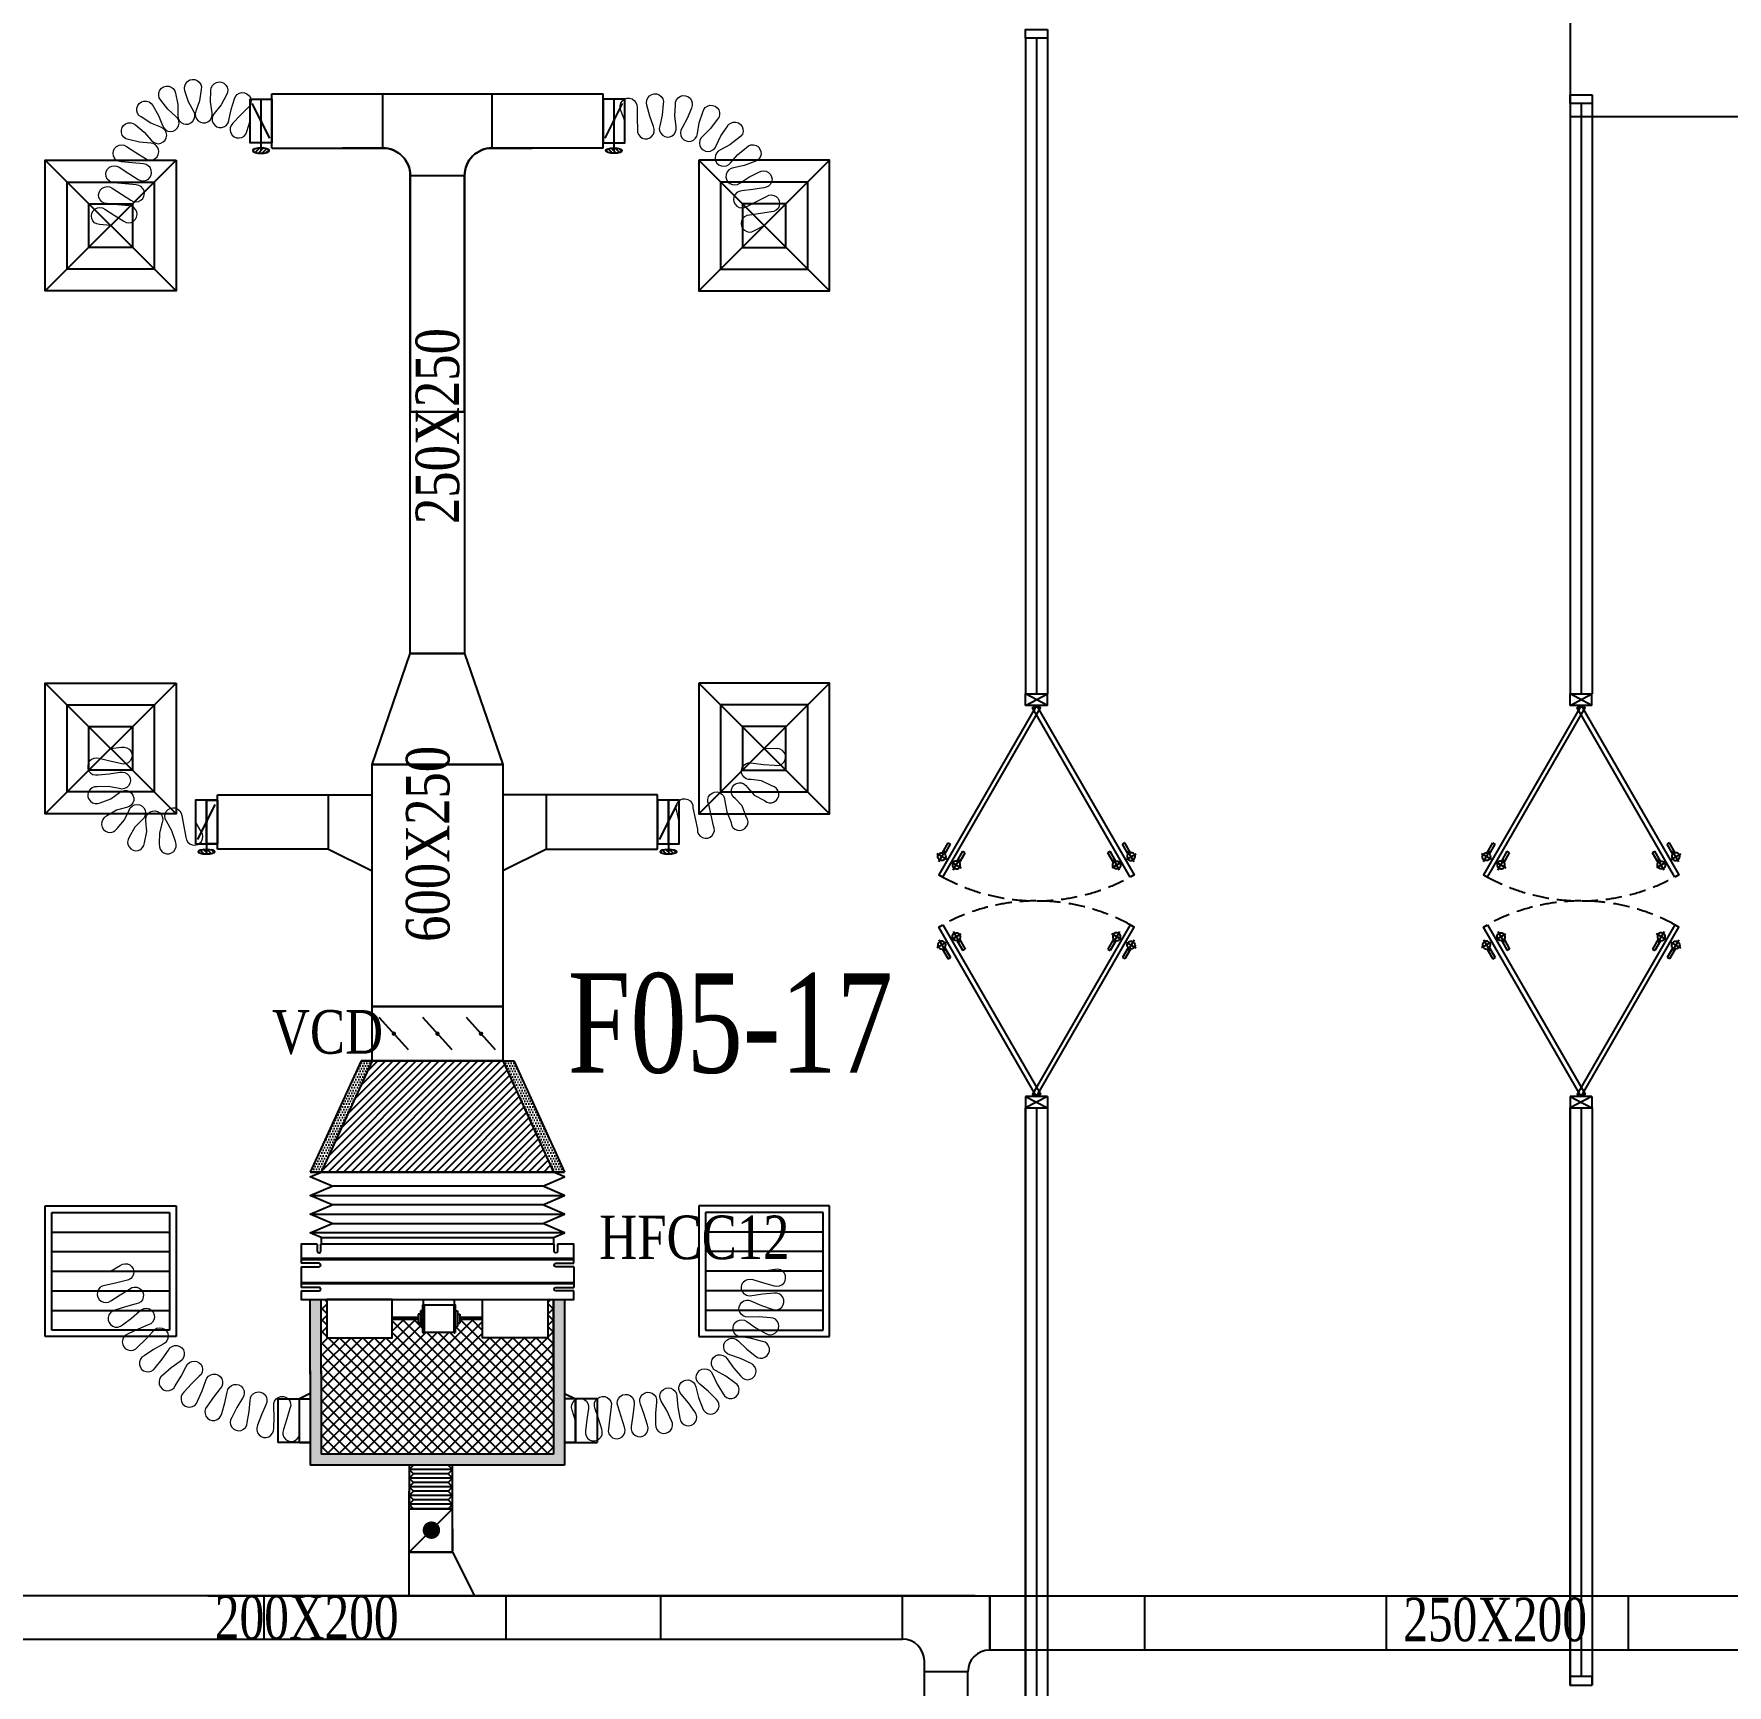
# Model space of a CAD drawing. Header units: metres. Extents: x 352651 to 1421851, y -87441 to -24441.
# Drawn here: x 731330 to 739102, y -48460 to -40880 of the extents above; entities that cross this region are included whole.
import ezdxf
from ezdxf.enums import TextEntityAlignment as Align

# ---------------------------------------------------------------- set-up
doc = ezdxf.new("R2010")
doc.units = ezdxf.units.M
doc.header["$LTSCALE"] = 300
doc.header["$MEASUREMENT"] = 0
doc.linetypes.add('DASHED2', pattern=[0.375, 0.25, -0.125])
for name, color, linetype in [('bat noi mem', 4, 'CONTINUOUS'), ('CUA', 8, 'CONTINUOUS'), ('CUAGIO', 2, 'CONTINUOUS'), ('KHUAT', 8, 'DASHED2'), ('KT', 1, 'CONTINUOUS'), ('thiet bi', 11, 'CONTINUOUS'), ('vach', 6, 'CONTINUOUS')]:
    doc.layers.add(name, color=color, linetype=linetype)
doc.layers.add('noi mem', color=5, linetype='BATTING', lineweight=0)
doc.styles.add('PHU', font='vntimeh.shx', dxfattribs={"width": 0.8})
doc.styles.add('ROMANS', font='romans.shx', dxfattribs={"width": 0.75, "bigfont": 'romancvn.shx'})
doc.linetypes.add('BATTING', pattern='A,0.0001,-0.1,[134,ltypeshp.shx,S=0.1,R=0,X=-0.1,Y=0],-0.2,[134,ltypeshp.shx,S=0.1,R=180,X=0.1,Y=0],-0.1', length=0.4001)
pattern_1 = [(0, (271995.673, -331379.217), (6.25, 12.5), [0, -12.5])]

# ---------------------------------------------------------------- blocks, each defined once
blk = doc.blocks.new('cot1')
at = {"layer": 'vach'}
blk.add_lwpolyline([(-400, -400), (400, -400), (400, 400), (-400, 400)], close=True, dxfattribs=at)
blk = doc.blocks.new('SAD')
at = {"layer": 'CUAGIO', "color": 8}
for p, q in [((-300, -300), (300, 300)), ((300, -300), (-300, 300))]:
    blk.add_line(p, q, dxfattribs=at)
at = {"layer": 'CUAGIO'}
blk.add_lwpolyline([(300, -300), (300, 300), (-300, 300), (-300, -300)], close=True, dxfattribs=at)
at = {"layer": 'CUAGIO', "color": 8}
for points in [[(200, -200), (200, 200), (-200, 200), (-200, -200)], [(100, -100), (100, 100), (-100, 100), (-100, -100)]]:
    blk.add_lwpolyline(points, close=True, dxfattribs=at)
blk = doc.blocks.new('SAG')
at = {"layer": 'CUAGIO'}
for p, q in [((-300, 300), (-300, -300)), ((300, 300), (-300, 300)), ((300, -300), (300, 300)), ((-300, -300), (300, -300))]:
    blk.add_line(p, q, dxfattribs=at)
at = {"layer": 'CUAGIO', "color": 8}
for p, q in [((-270, 270), (-270, -270)), ((270, 270), (-270, 270)), ((-180, -270), (-180, 270)), ((-90, -270), (-90, 270)), ((0, -270), (0, 270)), ((90, -270), (90, 270)), ((180, -270), (180, 270)), ((270, -270), (270, 270)), ((-270, -270), (270, -270))]:
    blk.add_line(p, q, dxfattribs=at)
blk = doc.blocks.new('1-van gio D200')
at = {"layer": 'CUAGIO'}
h = blk.add_hatch(dxfattribs=at)
h.set_pattern_fill('ANSI31', color=256, scale=100, style=0)
edge = h.paths.add_edge_path()
edge.add_ellipse((486127, -58494), major_axis=(-38.1, 0), ratio=0.310482, start_angle=0, end_angle=360, ccw=False)
for p, q in [((486167, -58437.3), (486087.1, -58277.5)), ((486127, -58257.4), (486127, -58494))]:
    blk.add_line(p, q, dxfattribs=at)
at = {"layer": 'CUAGIO', "const_width": 3}
for points in [[(486127, -58457.4), (486177, -58457.4), (486177, -58257.4), (486077, -58257.4), (486077, -58457.4), (486127, -58457.4)], [(486167, -58437.3), (486087.1, -58277.5)], [(486127, -58257.4), (486127, -58494)]]:
    blk.add_lwpolyline(points, dxfattribs=at)
at = {"layer": 'CUAGIO'}
blk.add_lwpolyline([(486177, -58457.4), (486077, -58457.4), (486077, -58257.4), (486177, -58257.4)], close=True, dxfattribs=at)
at = {"layer": 'CUAGIO', "const_width": 5.35}
blk.add_lwpolyline([(486130.7, -58357.4, -1), (486123.3, -58357.4, -1)], format="xyb", close=True, dxfattribs=at)
at = {"layer": 'CUAGIO', "extrusion": (0, 0, -1)}
blk.add_ellipse((486127, -58494), major_axis=(-38.1, 0), ratio=0.310482, start_param=-1.570796, end_param=4.712389, dxfattribs=at)
blk = doc.blocks.new('bac noi mem')
at = {"layer": 'bat noi mem'}
for p, q in [((493886.7, -64673), (493866.7, -64693)), ((494066.7, -64693), (493866.7, -64693)), ((493866.7, -64693), (493886.7, -64713)), ((493886.7, -64713), (493866.7, -64733)), ((494066.7, -64733), (493866.7, -64733)), ((493866.7, -64733), (493886.7, -64753)), ((494046.7, -64673), (493886.7, -64673)), ((494046.7, -64713), (493886.7, -64713)), ((494046.7, -64673), (494066.7, -64693)), ((494066.7, -64693), (494046.7, -64713)), ((494046.7, -64713), (494066.7, -64733)), ((494066.7, -64733), (494046.7, -64753)), ((493886.7, -64753), (493866.7, -64773)), ((494066.7, -64773), (493866.7, -64773)), ((493866.7, -64773), (493886.7, -64793)), ((493886.7, -64793), (493866.7, -64813)), ((494066.7, -64813), (493866.7, -64813)), ((493866.7, -64813), (493886.7, -64833)), ((494046.7, -64753), (493886.7, -64753)), ((494046.7, -64793), (493886.7, -64793)), ((494046.7, -64753), (494066.7, -64773)), ((494066.7, -64773), (494046.7, -64793)), ((494046.7, -64793), (494066.7, -64813)), ((494066.7, -64813), (494046.7, -64833)), ((493886.7, -64833), (493866.7, -64853)), ((494066.7, -64853), (493866.7, -64853)), ((493866.7, -64853), (493886.7, -64873)), ((494046.7, -64833), (493886.7, -64833)), ((494046.7, -64873), (493886.7, -64873)), ((494046.7, -64833), (494066.7, -64853)), ((494066.7, -64853), (494046.7, -64873))]:
    blk.add_line(p, q, dxfattribs=at)

msp = doc.modelspace()

# ---------------------------------------------------------------- hatches: boundary and pattern name
at = {"layer": 'CUAGIO'}
h = msp.add_hatch(dxfattribs=at)
h.set_pattern_fill('DOTS', color=256, scale=200, style=0)
h.set_pattern_definition(pattern_1)
h.paths.add_polyline_path([(732648.6, -46104.1), (732598.6, -46104.1), (732832.1, -45594.1), (732882.1, -45594.1)])
h = msp.add_hatch(dxfattribs=at)
h.set_pattern_fill('ANSI31', color=256, scale=200, style=0)
h.set_pattern_definition([(45, (-92358.12, -88941.384), (-17.6776695, 17.6776695), [])])
h.paths.add_polyline_path([(733482.1, -45594.1), (732882.1, -45594.1), (732648.6, -46104.1), (733715.6, -46104.1)])
h = msp.add_hatch(dxfattribs=at)
h.set_pattern_fill('DOTS', color=256, scale=200, style=0)
h.set_pattern_definition(pattern_1)
h.paths.add_polyline_path([(733482.1, -45594.1), (733532.1, -45594.1), (733765.6, -46104.1), (733715.6, -46104.1)])
h = msp.add_hatch(dxfattribs=at)
h.set_pattern_fill('DOTS', color=2, scale=200, style=0)
h.set_pattern_definition([(0, (182088.366, 10035.894), (6.25, 12.5), [0, -12.5])])
h.paths.add_polyline_path([(733765.6, -46689.6), (733715.6, -46689.6), (733715.6, -47399.6), (732648.6, -47399.6), (732648.6, -47016.9), (732648.6, -46689.6), (732598.6, -46689.6), (732598.6, -47031.9), (732598.6, -47449.6), (733765.6, -47449.6)])
at = {"layer": 'CUAGIO', "ltscale": 1.5}
h = msp.add_hatch(dxfattribs=at)
h.set_pattern_fill('ANSI37', color=9, scale=300, angle=360, style=0)
h.set_pattern_definition([(45, (265803.714, -539.95), (-26.5165043, 26.5165043), []), (135, (265803.714, -539.95), (-26.5165043, -26.5165043), [])])
h.paths.add_polyline_path([(733715.6, -47399.6), (733715.6, -46689.6), (733689.6, -46689.6), (733689.6, -46864.6), (733389.6, -46864.6), (733389.6, -46781.6), (733284.3, -46781.6), (733284.3, -46797.3), (733273.8, -46797.3), (733273.8, -46813.1), (733263.9, -46813.1), (733263.9, -46838, -1), (733257.4, -46840.1), (733121.2, -46840.1, -1), (733114.8, -46838), (733114.8, -46813.1), (733104.9, -46813.1), (733104.9, -46797.3), (733094.3, -46797.3), (733094.3, -46781.6), (732974.7, -46781.6), (732974.7, -46864.6), (732674.7, -46864.6), (732674.7, -46689.6), (732648.6, -46689.6), (732648.6, -47031.9), (732648.6, -47399.6)])

# ---------------------------------------------------------------- linework, layer by layer
at = {"layer": 'bat noi mem'}
for p, q in [((732648.6, -46104.1), (733715.6, -46104.1)), ((733715.6, -46104.1), (732648.6, -46104.1)), ((733665.6, -46168.4), (732698.6, -46168.4)), ((732598.6, -46211.2), (733765.6, -46211.2)), ((732598.6, -46296.9), (733765.6, -46296.9)), ((733665.6, -46254.1), (732698.6, -46254.1)), ((733765.6, -46382.7), (732598.6, -46382.7)), ((732698.6, -46339.8), (733665.6, -46339.8))]:
    msp.add_line(p, q, dxfattribs=at)
for points in [[(732648.6, -46404.1), (732598.6, -46382.7), (732698.6, -46339.8), (732598.6, -46296.9), (732698.6, -46254.1), (732598.6, -46211.2), (732698.6, -46168.4), (732598.6, -46125.5), (732648.6, -46104.1)], [(733715.6, -46404.1), (733765.6, -46382.7), (733665.6, -46339.8), (733765.6, -46296.9), (733665.6, -46254.1), (733765.6, -46211.2), (733665.6, -46168.4), (733765.6, -46125.5), (733715.6, -46104.1)]]:
    msp.add_lwpolyline(points, dxfattribs=at)
at = {"layer": 'CUA', "linetype": 'Continuous'}
for p, q in [((735882.1, -40899.6), (735882.1, -43909.6)), ((735932.1, -40899.6), (735932.1, -43909.6)), ((735982.1, -40899.6), (735982.1, -43909.6)), ((738382.1, -41199.6), (738382.1, -43909.6)), ((738432.1, -41199.6), (738432.1, -43909.6)), ((738482.1, -41199.6), (738482.1, -43909.6)), ((735882.1, -48859.6), (735882.1, -45809.6)), ((735882.1, -45809.6), (735882.1, -48859.6)), ((735932.1, -45809.6), (735932.1, -48819.6)), ((735982.1, -45809.6), (735982.1, -48859.6)), ((738382.1, -48459.6), (738382.1, -45809.6)), ((738382.1, -45809.6), (738382.1, -48459.6)), ((738432.1, -45809.6), (738432.1, -48419.6)), ((738482.1, -45809.6), (738482.1, -48459.6))]:
    msp.add_line(p, q, dxfattribs=at)
at = {"layer": 'CUA'}
for p, q in [((735882.1, -43909.6), (735981.7, -43909.6)), ((735981.7, -43962.3), (735882.1, -43909.6)), ((735882.1, -43962.3), (735981.7, -43909.6)), ((735882.1, -43962.3), (735882.1, -43909.6)), ((735981.7, -43962.3), (735981.7, -43909.6)), ((738382.1, -43909.6), (738481.7, -43909.6)), ((738481.7, -43962.3), (738382.1, -43909.6)), ((738382.1, -43962.3), (738481.7, -43909.6)), ((738382.1, -43962.3), (738382.1, -43909.6)), ((738481.7, -43962.3), (738481.7, -43909.6)), ((735981.7, -43962.3), (735882.1, -43962.3)), ((738481.7, -43962.3), (738382.1, -43962.3)), ((735500.5, -44638.5), (735526.5, -44593.5)), ((735511.3, -44644.7), (735537.3, -44599.7)), ((735526.5, -44593.5), (735537.3, -44599.7)), ((736337.3, -44593.5), (736326.5, -44599.7)), ((736352.5, -44644.7), (736326.5, -44599.7)), ((736363.3, -44638.5), (736337.3, -44593.5)), ((738000.5, -44638.5), (738026.5, -44593.5)), ((738011.3, -44644.7), (738037.3, -44599.7)), ((738026.5, -44593.5), (738037.3, -44599.7)), ((738837.3, -44593.5), (738826.5, -44599.7)), ((738852.5, -44644.7), (738826.5, -44599.7)), ((738863.3, -44638.5), (738837.3, -44593.5)), ((735519.9, -44669.5), (735474.9, -44643.5)), ((735483.6, -44680.4), (735512.5, -44630.2)), ((735541.5, -44681.9), (735586.4, -44707.9)), ((735550.2, -44718.8), (735579.1, -44668.7)), ((735567.2, -44677), (735593.1, -44631.9)), ((735578, -44683.2), (735603.9, -44638.2)), ((735603.9, -44638.2), (735593.1, -44631.9)), ((736259.9, -44638.2), (736270.7, -44631.9)), ((736285.9, -44683.2), (736259.9, -44638.2)), ((736296.7, -44677), (736270.7, -44631.9)), ((736322.4, -44681.9), (736277.4, -44707.9)), ((736313.7, -44718.8), (736284.7, -44668.7)), ((736344, -44669.5), (736388.9, -44643.5)), ((736380.3, -44680.4), (736351.3, -44630.2)), ((738019.9, -44669.5), (737974.9, -44643.5)), ((737983.6, -44680.4), (738012.5, -44630.2)), ((738041.5, -44681.9), (738086.4, -44707.9)), ((738050.2, -44718.8), (738079.1, -44668.7)), ((738067.2, -44677), (738093.1, -44631.9)), ((738078, -44683.2), (738103.9, -44638.2)), ((738103.9, -44638.2), (738093.1, -44631.9)), ((738759.9, -44638.2), (738770.7, -44631.9)), ((738785.9, -44683.2), (738759.9, -44638.2)), ((738796.7, -44677), (738770.7, -44631.9)), ((738822.4, -44681.9), (738777.4, -44707.9)), ((738813.7, -44718.8), (738784.7, -44668.7)), ((738844, -44669.5), (738888.9, -44643.5)), ((738880.3, -44680.4), (738851.3, -44630.2)), ((735550.2, -45000.3), (735579.1, -45050.5)), ((736313.7, -45000.3), (736284.7, -45050.5)), ((738050.2, -45000.3), (738079.1, -45050.5)), ((738813.7, -45000.3), (738784.7, -45050.5)), ((735519.9, -45049.7), (735474.9, -45075.6)), ((735483.6, -45038.8), (735512.5, -45088.9)), ((735511.3, -45074.4), (735537.3, -45119.4)), ((735541.5, -45037.2), (735586.4, -45011.3)), ((735567.2, -45042.2), (735593.1, -45087.2)), ((735578, -45035.9), (735603.9, -45081)), ((736285.9, -45035.9), (736259.9, -45081)), ((736296.7, -45042.2), (736270.7, -45087.2)), ((736322.4, -45037.2), (736277.4, -45011.3)), ((736352.5, -45074.4), (736326.5, -45119.4)), ((736344, -45049.7), (736388.9, -45075.6)), ((736380.3, -45038.8), (736351.3, -45088.9)), ((738019.9, -45049.7), (737974.9, -45075.6)), ((737983.6, -45038.8), (738012.5, -45088.9)), ((738011.3, -45074.4), (738037.3, -45119.4)), ((738041.5, -45037.2), (738086.4, -45011.3)), ((738067.2, -45042.2), (738093.1, -45087.2)), ((738078, -45035.9), (738103.9, -45081)), ((738785.9, -45035.9), (738759.9, -45081)), ((738796.7, -45042.2), (738770.7, -45087.2)), ((738822.4, -45037.2), (738777.4, -45011.3)), ((738852.5, -45074.4), (738826.5, -45119.4)), ((738844, -45049.7), (738888.9, -45075.6)), ((738880.3, -45038.8), (738851.3, -45088.9)), ((735500.5, -45080.6), (735526.5, -45125.7)), ((735526.5, -45125.7), (735537.3, -45119.4)), ((735603.9, -45081), (735593.1, -45087.2)), ((736259.9, -45081), (736270.7, -45087.2)), ((736337.3, -45125.7), (736326.5, -45119.4)), ((736363.3, -45080.6), (736337.3, -45125.7)), ((738000.5, -45080.6), (738026.5, -45125.7)), ((738026.5, -45125.7), (738037.3, -45119.4)), ((738103.9, -45081), (738093.1, -45087.2)), ((738759.9, -45081), (738770.7, -45087.2)), ((738837.3, -45125.7), (738826.5, -45119.4)), ((738863.3, -45080.6), (738837.3, -45125.7)), ((735981.7, -45756.8), (735882.1, -45756.8)), ((735981.7, -45756.8), (735882.1, -45809.6)), ((735882.1, -45756.8), (735981.7, -45809.6)), ((735882.1, -45756.8), (735882.1, -45809.6)), ((735981.7, -45756.8), (735981.7, -45809.6)), ((738481.7, -45756.8), (738382.1, -45756.8)), ((738481.7, -45756.8), (738382.1, -45809.6)), ((738382.1, -45756.8), (738481.7, -45809.6)), ((738382.1, -45756.8), (738382.1, -45809.6)), ((738481.7, -45756.8), (738481.7, -45809.6)), ((735882.1, -45809.6), (735981.7, -45809.6)), ((738382.1, -45809.6), (738481.7, -45809.6))]:
    msp.add_line(p, q, dxfattribs=at)
at = {"layer": 'CUA', "linetype": 'Continuous'}
for points in [[(735982.1, -40859.6), (735982.1, -40899.6), (735882.1, -40899.6), (735882.1, -40859.6)], [(738482.1, -41159.6), (738482.1, -41199.6), (738382.1, -41199.6), (738382.1, -41159.6)], [(738482.1, -48459.6), (738482.1, -48419.6), (738382.1, -48419.6), (738382.1, -48459.6)], [(738482.1, -48459.6), (738482.1, -48419.6), (738382.1, -48419.6), (738382.1, -48459.6)]]:
    msp.add_lwpolyline(points, close=True, dxfattribs=at)
at = {"layer": 'CUA'}
for points in [[(735501.6, -44749.9), (735950.2, -43972.9), (735931.9, -43962.3), (735483.3, -44739.4)], [(736362.2, -44749.9), (735913.6, -43972.9), (735931.9, -43962.3), (736380.5, -44739.4)], [(738001.6, -44749.9), (738450.2, -43972.9), (738431.9, -43962.3), (737983.3, -44739.4)], [(738862.2, -44749.9), (738413.6, -43972.9), (738431.9, -43962.3), (738880.5, -44739.4)], [(735501.6, -44969.2), (735950.2, -45746.2), (735931.9, -45756.8), (735483.3, -44979.8)], [(736362.2, -44969.2), (735913.6, -45746.2), (735931.9, -45756.8), (736380.5, -44979.8)], [(738001.6, -44969.2), (738450.2, -45746.2), (738431.9, -45756.8), (737983.3, -44979.8)], [(738862.2, -44969.2), (738413.6, -45746.2), (738431.9, -45756.8), (738880.5, -44979.8)]]:
    msp.add_lwpolyline(points, close=True, dxfattribs=at)
for centre, major_axis in [((735497.4, -44656.5), (4.7, -17.6)), ((736299.9, -44694.9), (17.6, -4.7)), ((737997.4, -44656.5), (4.7, -17.6)), ((738799.9, -44694.9), (17.6, -4.7)), ((735564, -45024.2), (-17.6, 4.7)), ((736366.5, -45062.7), (-4.7, 17.6)), ((738064, -45024.2), (-17.6, 4.7)), ((738866.5, -45062.7), (-4.7, 17.6))]:
    msp.add_ellipse(centre, major_axis=major_axis, ratio=1, dxfattribs=at)
at = {"layer": 'CUA', "extrusion": (0, 0, -1)}
for centre, major_axis in [((735564, -44694.9), (-17.6, -4.7)), ((736366.5, -44656.5), (-4.7, -17.6)), ((738064, -44694.9), (-17.6, -4.7)), ((738866.5, -44656.5), (-4.7, -17.6)), ((735497.4, -45062.7), (4.7, 17.6)), ((736299.9, -45024.2), (17.6, 4.7)), ((737997.4, -45062.7), (4.7, 17.6)), ((738799.9, -45024.2), (17.6, 4.7))]:
    msp.add_ellipse(centre, major_axis=major_axis, ratio=1, dxfattribs=at)
at = {"layer": 'CUAGIO'}
for p, q in [((732422.1, -41404.1), (732422.1, -41154.1)), ((732932.1, -41404.1), (732932.1, -41154.1)), ((733432.1, -41154.1), (733432.1, -41404.1)), ((733942.1, -41404.1), (733942.1, -41154.1)), ((733057.1, -41529.1), (733307.1, -41529.1)), ((732172.1, -44622.2), (732172.1, -44372.2)), ((732172.1, -44372.2), (732882.1, -44372.2)), ((732682.1, -44622.2), (732682.1, -44372.2)), ((734192.1, -44372.2), (733482.1, -44372.2)), ((733682.1, -44622.2), (733682.1, -44372.2)), ((734192.1, -44622.2), (734192.1, -44372.2)), ((732682.1, -44622.2), (732172.1, -44622.2)), ((732682.1, -44622.2), (732882.1, -44722.2)), ((733682.1, -44622.2), (733482.1, -44722.2)), ((733682.1, -44622.2), (734192.1, -44622.2)), ((733482.1, -45344.1), (732882.1, -45344.1)), ((733049.1, -45543.4), (732915.2, -45394.8)), ((733249.1, -45543.4), (733115.2, -45394.8)), ((733449.1, -45543.4), (733315.2, -45394.8)), ((732832.1, -45594.1), (732598.6, -46104.1)), ((732882.1, -45594.1), (732648.6, -46104.1)), ((732882.1, -45594.1), (732832.1, -45594.1)), ((732832.1, -45594.1), (733532.1, -45594.1)), ((732882.1, -45594.1), (732832.1, -45594.1)), ((733482.1, -45594.1), (733715.6, -46104.1)), ((733482.1, -45594.1), (733532.1, -45594.1)), ((733482.1, -45594.1), (733532.1, -45594.1)), ((733532.1, -45594.1), (733765.6, -46104.1)), ((733765.6, -46104.1), (732598.6, -46104.1)), ((732598.6, -46104.1), (733765.6, -46104.1)), ((732648.6, -46104.1), (733715.6, -46104.1)), ((733715.6, -46104.1), (732648.6, -46104.1)), ((732598.6, -47031.9), (732598.6, -46689.6)), ((732648.6, -47031.9), (732648.6, -46689.6)), ((733715.6, -47016.9), (733715.6, -46689.6)), ((732598.6, -47016.9), (732598.6, -47449.6)), ((732648.6, -47016.9), (732648.6, -47399.6)), ((733715.6, -47016.9), (733715.6, -47397.8)), ((732448.9, -47145.7), (732448.9, -47345.7)), ((732548.6, -47345.7), (732548.6, -47145.7)), ((732548.6, -47345.7), (732548.6, -47145.7)), ((733815.6, -47145.7), (733815.6, -47345.7)), ((733815.6, -47345.7), (733815.6, -47145.7)), ((733915.3, -47145.7), (733915.3, -47345.7)), ((732548.6, -47345.7), (732448.9, -47345.7)), ((733815.6, -47345.7), (733915.3, -47345.7)), ((733051.8, -47740.2), (733051.8, -47569.5)), ((733051.8, -47649.6), (733251.8, -47649.6)), ((733251.8, -47649.6), (733051.8, -47849.6)), ((733051.8, -47649.6), (733251.8, -47649.6)), ((733251.8, -47649.6), (733051.8, -47649.6)), ((733251.8, -47649.6), (733051.8, -47649.6)), ((733251.8, -47849.6), (733051.8, -47849.6)), ((733251.8, -47849.6), (733351.8, -48049.6)), ((735650.7, -48049.6), (727951.8, -48049.6)), ((735717.1, -48298.3), (735717.1, -48048.3)), ((735717.1, -48048.3), (735717.1, -48298.3)), ((736427.1, -48049.6), (736427.1, -48298.3)), ((737537.1, -48049.6), (737537.1, -48298.3)), ((738647.1, -48049.6), (738647.1, -48298.3)), ((727951.8, -48249.6), (735317.1, -48248.3)), ((739757.1, -48299.6), (735715.2, -48298.3)), ((735417.1, -52601.1), (735417.1, -48398.3)), ((735617.1, -52601.1), (735617.1, -48398.3))]:
    msp.add_line(p, q, dxfattribs=at)
at = {"layer": 'CUAGIO', "ltscale": 1.5}
msp.add_line((732422.1, -41154.1), (733942.1, -41154.1), dxfattribs=at)
at = {"layer": 'CUAGIO', "color": 2}
for p, q in [((733715.6, -46689.6), (733715.6, -47399.6)), ((733765.6, -46689.6), (733765.6, -47449.6)), ((733715.6, -47399.6), (732648.6, -47399.6)), ((733765.6, -47449.6), (732598.6, -47449.6)), ((733251.8, -47849.6), (733251.8, -47449.6)), ((733051.8, -47649.6), (733251.8, -47649.6)), ((733051.8, -48043.6), (733051.8, -47677.5)), ((733251.8, -47741.5), (733251.8, -47843.6)), ((733051.8, -47849.6), (733251.8, -47849.6)), ((732128.5, -48049.6), (739757.1, -48049.6)), ((732387.1, -48248.3), (732387.1, -48048.3)), ((733497.1, -48248.3), (733497.1, -48048.3)), ((734207.1, -48248.3), (734207.1, -48048.3)), ((735317.1, -48248.3), (735317.1, -48048.3)), ((735717.1, -48298.3), (735717.1, -48048.3)), ((735417.1, -48398.3), (735417.1, -48348.3)), ((735617.1, -48398.3), (735417.1, -48398.3))]:
    msp.add_line(p, q, dxfattribs=at)
at = {"layer": 'CUAGIO'}
for points in [[(732422.1, -41404.1), (732932.1, -41404.1, -0.414214), (733057.1, -41529.1), (733057.1, -42614.1), (733307.1, -42614.1), (733307.1, -41529.1, -0.414214), (733432.1, -41404.1), (733617.1, -41404.1)], [(733942.1, -41404.1), (733432.1, -41404.1, 0.414214), (733307.1, -41529.1), (733307.1, -42614.1), (733057.1, -42614.1), (733057.1, -41529.1, 0.414214), (732932.1, -41404.1), (732747.1, -41404.1)]]:
    msp.add_lwpolyline(points, format="xyb", dxfattribs=at)
for points in [[(733057.1, -43724.1), (733057.1, -42614.1), (733307.1, -42614.1), (733307.1, -43724.1)], [(733482.1, -44234.1), (732882.1, -44234.1), (733057.1, -43724.1), (733307.1, -43724.1)], [(732172.1, -44597.2), (732122.1, -44597.2), (732122.1, -44397.2), (732172.1, -44397.2)], [(734192.1, -44597.2), (734242.1, -44597.2), (734242.1, -44397.2), (734192.1, -44397.2)], [(732882.1, -45344.1), (733482.1, -45344.1), (733482.1, -45594.1), (732882.1, -45594.1)], [(733251.8, -47449.6), (733051.8, -47449.6), (733051.8, -47649.6), (733251.8, -47649.6)]]:
    msp.add_lwpolyline(points, close=True, dxfattribs=at)
at = {"layer": 'CUAGIO', "color": 2}
msp.add_lwpolyline([(732882.1, -44234.1), (733482.1, -44234.1), (733482.1, -45344.1), (732882.1, -45344.1)], close=True, dxfattribs=at)
at = {"layer": 'CUAGIO'}
for points, const_width in [([(732977.1, -45469.1, 1), (732987.1, -45469.1, 1)], 10), ([(733177.1, -45469.1, 1), (733187.1, -45469.1, 1)], 10), ([(733377.1, -45469.1, 1), (733387.1, -45469.1, 1)], 10), ([(733174.4, -47748.2, -1), (733134.4, -47748.2, -1)], 40)]:
    msp.add_lwpolyline(points, format="xyb", close=True, dxfattribs=dict(at, const_width=const_width))
for points in [[(732448.9, -47145.7), (732548.6, -47145.7)], [(732598.6, -47120.4), (732548.6, -47145.7)], [(732548.6, -47145.7), (732598.6, -47145.7)], [(733765.6, -47120.4), (733815.6, -47145.7)], [(733815.6, -47145.7), (733765.6, -47145.7)], [(733915.3, -47145.7), (733815.6, -47145.7)], [(732598.6, -47345.7), (732548.6, -47345.7)], [(732548.6, -47345.7), (732598.6, -47345.7)], [(733765.6, -47345.7), (733815.6, -47345.7)], [(733815.6, -47345.7), (733765.6, -47345.7)]]:
    msp.add_lwpolyline(points, dxfattribs=at)
at = {"layer": 'CUAGIO', "color": 2}
for centre, start, end in [((735317.1, -48348.3), 0, 90), ((735717.1, -48398.3), 90, 180)]:
    msp.add_arc(centre, 100, start, end, dxfattribs=at)
at = {"layer": 'KHUAT'}
for centre, start, end in [((735931.9, -43960.3), 241.40997, 298.59003), ((738431.9, -43960.3), 241.40997, 298.59003), ((735931.9, -45758.8), 61.40997, 118.59003), ((738431.9, -45758.8), 61.40997, 118.59003)]:
    msp.add_arc(centre, 899.3, start, end, dxfattribs=at)
at = {"layer": 'noi mem', "linetype": 'ByBlock', "ltscale": 1.5}
for points in [[(731682.1, -41759.6), (731630.9, -41754.7, -1.333333), (731655.4, -41683.8), (731698.7, -41711.6), (731742, -41739.4, 1.333333), (731766.5, -41668.5), (731715.3, -41663.7), (731664.1, -41658.8, -1.333333), (731688.6, -41587.9), (731731.9, -41615.7), (731775.2, -41643.5, 1.333333), (731799.7, -41572.6), (731748.4, -41567.8), (731697.2, -41562.9, -1.333333), (731721.7, -41492), (731765, -41519.8), (731808.3, -41547.6, 1.333333), (731832.8, -41476.7), (731781.6, -41471.9), (731730.4, -41467, -1.333333), (731754.9, -41396.1), (731798.2, -41423.9), (731841.4, -41451.8, 1.333333), (731866, -41381), (731814.9, -41376), (731763.5, -41364.9, -1.333333), (731795.9, -41297.3), (731836.7, -41330.3), (731869.4, -41368.7, 1.333333), (731913.1, -41307.7), (731866.2, -41289.1), (731821.7, -41261.1, -1.333333), (731875.3, -41208.6), (731902.4, -41253.6), (731920, -41300.8, 1.333333), (731981.9, -41258.4), (731944.2, -41224.9), (731911.9, -41183.5, -1.333333), (731980.2, -41152.4), (731990.3, -41203.9), (731990.7, -41254.3, 1.333333), (732063.4, -41235.5), (732039.3, -41191.3), (732023.2, -41141.3, -1.333333), (732097.9, -41135.4), (732089.8, -41187.3), (732073.1, -41234.8, 1.333333), (732147.7, -41241.9), (732140.3, -41192.1), (732142.1, -41139.6, -1.333333), (732214.4, -41159.5), (732189.1, -41205.6), (732157.1, -41244.5, 1.333333), (732224.9, -41276.7), (732234.9, -41227.3), (732250, -41178.1, -1.333333), (732314.5, -41216.4), (732278.5, -41253.2), (732242.6, -41290, 1.333333), (732307.1, -41328.3), (732322.1, -41279.1)], [(734042.1, -41279.1), (734024.5, -41231.5, -1.333333), (734098.2, -41217.5), (734099.2, -41268.2), (734100, -41318.7, 1.333333), (734173.8, -41305.1), (734156.4, -41257.6), (734143.9, -41207.5, -1.333333), (734218.7, -41201.5), (734214.3, -41253.1), (734202.9, -41301.4, 1.333333), (734277.7, -41306), (734272.3, -41256.6), (734274.2, -41204.9, -1.333333), (734347.7, -41219.9), (734329.2, -41268.2), (734304.8, -41311.5, 1.333333), (734375.5, -41336.6), (734383.9, -41287.6), (734400, -41238.5, -1.333333), (734466.5, -41273.2), (734435.4, -41314.5), (734400, -41349.4, 1.333333), (734461, -41393.1), (734482.6, -41348.4), (734511.7, -41305.6, -1.333333), (734566, -41357.3), (734524.7, -41388.4), (734481, -41412.2, 1.333333), (734527.5, -41471), (734560.7, -41434), (734600.5, -41400.9, -1.333333), (734638.3, -41465.7), (734590, -41484.1), (734541.5, -41494.9, 1.333333), (734569.9, -41564.3), (734612, -41537.9), (734657.2, -41514.7, -1.333333), (734679.8, -41586.2), (734629.6, -41593.3), (734579.4, -41600.3, 1.333333), (734602, -41671.8), (734647.1, -41648.7), (734692.2, -41625.6, -1.333333), (734714.8, -41697.1), (734664.6, -41704.1), (734614.4, -41711.2, 1.333333), (734637, -41782.7), (734682.1, -41759.6)], [(731682.1, -44159.6), (731732.6, -44154.4, -1.333333), (731727.8, -44229.3), (731678.4, -44217.7), (731629, -44206.1, 1.333333), (731624.2, -44280.9), (731674.7, -44275.8), (731724.1, -44269.1, -1.333333), (731721.4, -44344.1), (731672.6, -44333.9), (731620.1, -44335.3, 1.333333), (731634.1, -44409), (731683.4, -44391), (731723.2, -44362.6, -1.333333), (731755.5, -44430.4), (731708.4, -44443.4), (731663.3, -44470.4, 1.333333), (731711.7, -44527.7), (731745.9, -44487.8), (731766.6, -44443.5, -1.333333), (731828, -44486.6), (731793.4, -44521.1), (731767.4, -44566.8, 1.333333), (731837.8, -44592.9), (731847.9, -44541.3), (731844.1, -44492.6, -1.333333), (731918.8, -44499.9), (731905.6, -44547), (731905.5, -44599.5, 1.333333), (731979.6, -44587.6), (731963, -44537.7), (731938, -44493.9, -1.333333), (732008.5, -44468.2), (732017.7, -44517.8), (732027.5, -44567.5, 1.333333), (732097.6, -44541), (732072.1, -44497.2)], [(734292.1, -44497.2), (734281.5, -44448.4, -1.333333), (734354.8, -44432.6), (734365.2, -44481.5), (734375.5, -44530.4, 1.333333), (734448.9, -44514.6), (734438.2, -44465.7), (734427.5, -44416.9, -1.333333), (734500.8, -44401.1), (734511.2, -44450), (734529.7, -44500, 1.333333), (734599.9, -44473.5), (734580.7, -44423.7), (734549.4, -44389.3, -1.333333), (734605.3, -44339.3), (734636.1, -44374.2), (734683.5, -44398.9, 1.333333), (734717.6, -44332.1), (734669.8, -44308.1), (734622.8, -44302.6, -1.333333), (734632, -44228.1), (734679, -44234.2), (734728.9, -44236.5, 1.333333), (734732.1, -44161.5), (734682.1, -44159.6)], [(731682.1, -46559.6), (731725.4, -46533.3, -1.333333), (731753.7, -46602.7), (731704.3, -46614.1), (731655, -46625.5, 1.333333), (731683.3, -46695), (731726.5, -46668.6), (731768.5, -46641.2, -1.333333), (731798.9, -46709.8), (731750.4, -46722.5), (731701.9, -46738.7, 1.333333), (731736.6, -46805.2), (731777.6, -46774.7), (731815.8, -46742.1, -1.333333), (731854.7, -46806.2), (731808.2, -46825), (731762.2, -46847.3, 1.333333), (731805.2, -46908.8), (731841.9, -46873.2), (731875.6, -46836, -1.333333), (731922.4, -46894.6), (731878.7, -46919.2), (731835.9, -46947.2, 1.333333), (731886.4, -47002.7), (731918.3, -46962.8), (731946.9, -46921.5, -1.333333), (732000.9, -46973.6), (731960.6, -47003.7), (731921.8, -47036.9, 1.333333), (731979, -47085.5), (732005.5, -47041.8), (732028.6, -46997.2, -1.333333), (732088.8, -47042), (732052.8, -47076.9), (732018.6, -47114.9, 1.333333), (732081.5, -47155.6), (732102.2, -47108.9), (732119.4, -47061.8, -1.333333), (732184.8, -47098.4), (732153.5, -47137.7), (732124.5, -47179.7, 1.333333), (732192.1, -47212.1), (732206.6, -47163.1), (732217.6, -47114.1, -1.333333), (732287.2, -47142.1), (732261.3, -47185.1), (732237.8, -47230.5, 1.333333), (732309.1, -47253.9), (732317.2, -47203.5), (732321.8, -47153.5, -1.333333), (732394.4, -47172.3), (732374.2, -47218.2), (732356.8, -47266.3, 1.333333), (732430.4, -47280.4), (732432, -47229.3), (732431, -47178.8, -1.333333), (732505.3, -47189.3), (732490.3, -47237.6), (732475.5, -47286, 1.333333), (732549.8, -47296.3), (732548.6, -47245.7)], [(733815.6, -47245.7), (733800.1, -47196.8, -1.333333), (733874.8, -47190.2), (733868.2, -47240.9), (733861.6, -47291.7, 1.333333), (733936.3, -47285.1), (733920.8, -47236.2), (733905.3, -47187.4, -1.333333), (733980, -47180.8), (733973.4, -47231.5), (733966.8, -47282.3, 1.333333), (734041.5, -47275.7), (734025.9, -47226.8), (734010.4, -47178, -1.333333), (734085.1, -47171.3), (734078.5, -47222.1), (734071.9, -47272.9, 1.333333), (734146.6, -47266.2), (734131.1, -47217.4), (734113.7, -47169.9, -1.333333), (734188.1, -47160.2), (734183.4, -47210.6), (734183.5, -47262.4, 1.333333), (734256.7, -47246.3), (734234.9, -47199.3), (734209.5, -47155.5, -1.333333), (734281, -47132.9), (734285.3, -47183.4), (734294.4, -47234.3, 1.333333), (734363.7, -47205.5), (734334, -47163.1), (734301.2, -47124.5, -1.333333), (734367.6, -47089.7), (734380.7, -47138.6), (734398.7, -47187.1, 1.333333), (734461.8, -47146.6), (734425.1, -47110), (734386, -47077.8, -1.333333), (734445.3, -47031.8), (734466.8, -47077.7), (734493.1, -47122.3, 1.333333), (734548, -47071.3), (734505.5, -47041.8), (734461.3, -47016.9, -1.333333), (734511.6, -46961.3), (734540.8, -47002.6), (734574.5, -47041.9, 1.333333), (734619.6, -46982), (734572.5, -46960.5), (734524.7, -46943.8, -1.333333), (734564.4, -46880.1), (734600.4, -46915.7), (734640.6, -46948.4, 1.333333), (734674.4, -46881.5), (734624.3, -46868.6), (734574.2, -46860.6, -1.333333), (734602.1, -46790.9), (734643.8, -46819.6), (734689.1, -46844.8, 1.333333), (734710.6, -46772.9), (734659, -46769), (734608.4, -46770, -1.333333), (734623.5, -46696.5), (734669.6, -46717.4), (734718.6, -46734.2, 1.333333), (734727.2, -46659.7), (734675.7, -46664.9), (734625.1, -46673, -1.333333), (734629.7, -46598.1), (734678.9, -46612.3), (734728.2, -46626.4, 1.333333), (734732.7, -46551.5), (734682.1, -46559.6)]]:
    msp.add_lwpolyline(points, format="xyb", dxfattribs=at)
at = {"layer": 'thiet bi'}
for p, q in [((732648.6, -46404.1), (733715.6, -46404.1)), ((732648.6, -46404.1), (732648.6, -46435.6)), ((733715.6, -46404.1), (733715.6, -46435.6)), ((733807.6, -46501.6), (732556.6, -46501.6)), ((733807.6, -46506.6), (732556.6, -46506.6)), ((733807.6, -46612.6), (732556.6, -46612.6)), ((733807.6, -46617.6), (732556.6, -46617.6)), ((733118, -46711.7), (733118, -46689.6)), ((733260.7, -46711.7), (733260.7, -46689.6)), ((733094.3, -46772.5), (732974.7, -46772.5)), ((732974.7, -46772.5), (732974.7, -46781.6)), ((733094.3, -46781.6), (732974.7, -46781.6)), ((733104.9, -46756.9), (733094.3, -46756.9)), ((733094.3, -46756.9), (733094.3, -46797.3)), ((733114.8, -46741.1), (733104.9, -46741.1)), ((733104.9, -46741.1), (733104.9, -46813.1)), ((733121.2, -46714), (733121.2, -46840.1)), ((733257.4, -46714), (733257.4, -46840.1)), ((733263.9, -46741.1), (733273.8, -46741.1)), ((733273.8, -46741.1), (733273.8, -46813.1)), ((733273.8, -46756.9), (733284.3, -46756.9)), ((733284.3, -46756.9), (733284.3, -46797.3)), ((733389.6, -46772.5), (733284.3, -46772.5)), ((733389.6, -46781.6), (733284.3, -46781.6)), ((733104.9, -46797.3), (733094.3, -46797.3)), ((733114.8, -46813.1), (733104.9, -46813.1)), ((733263.9, -46813.1), (733273.8, -46813.1)), ((733273.8, -46797.3), (733284.3, -46797.3))]:
    msp.add_line(p, q, dxfattribs=at)
for points in [[(732630.6, -46435.6), (732556.6, -46435.6), (732556.6, -46523.1)], [(733717.6, -46435.6), (732646.6, -46435.6)], [(733807.6, -46523.1), (733807.6, -46435.6), (733733.6, -46435.6)], [(732556.6, -46539.1), (732556.6, -46634.1)], [(733807.6, -46539.1), (733807.6, -46634.1)], [(732556.6, -46650.1), (732556.6, -46689.6), (733807.6, -46689.6), (733807.6, -46650.1)]]:
    msp.add_lwpolyline(points, dxfattribs=at)
for points in [[(732630.6, -46435.6), (732630.6, -46467.6, 1), (732646.6, -46467.6), (732646.6, -46435.6)], [(733733.6, -46435.6), (733733.6, -46467.6, -1), (733717.6, -46467.6), (733717.6, -46435.6)], [(732556.6, -46539.1), (732638.6, -46539.1, 1), (732638.6, -46523.1), (732556.6, -46523.1)], [(733807.6, -46539.1), (733725.6, -46539.1, -1), (733725.6, -46523.1), (733807.6, -46523.1)], [(732556.6, -46650.1), (732638.6, -46650.1, 1), (732638.6, -46634.1), (732556.6, -46634.1)], [(733807.6, -46650.1), (733725.6, -46650.1, -1), (733725.6, -46634.1), (733807.6, -46634.1)]]:
    msp.add_lwpolyline(points, format="xyb", dxfattribs=at)
for points in [[(732674.7, -46864.6), (732974.7, -46864.6), (732974.7, -46689.6), (732674.7, -46689.6)], [(733689.6, -46864.6), (733389.6, -46864.6), (733389.6, -46689.6), (733689.6, -46689.6)], [(733263.9, -46840.1), (733114.8, -46840.1), (733114.8, -46714), (733263.9, -46714)]]:
    msp.add_lwpolyline(points, close=True, dxfattribs=at)
for centre, start, end in [((733118, -46715.1), 18.04953, 161.95047), ((733260.7, -46715.1), 18.04953, 161.95047), ((733118, -46839.1), 198.04953, 341.95047), ((733260.7, -46839.1), 198.04953, 341.95047)]:
    msp.add_arc(centre, 3.41, start, end, dxfattribs=at)

# ---------------------------------------------------------------- block references
at = {"layer": 'CUAGIO'}
for name, p in [('1-van gio D200', (246245.1, 17078.3)), ('bac noi mem', (239185.1, 17223.4))]:
    msp.add_blockref(name, p, dxfattribs=at)
at = {"layer": 'CUAGIO', "xscale": -1}
for p in [(1220119.2, 17078.3), (1218249.2, 13860.2), (1220369.2, 13860.2)]:
    msp.add_blockref('1-van gio D200', p, dxfattribs=at)
for name, p, rotation in [('SAD', (731682.1, -41759.6), 180), ('SAD', (731682.1, -44159.6), 180), ('SAG', (731682.1, -46559.6), 270)]:
    msp.add_blockref(name, p, dxfattribs=dict(at, rotation=rotation))
at = {"layer": 'CUAGIO'}
for name, p, rotation in [('SAD', (734682.1, -41759.6), 180), ('SAD', (734682.1, -44159.6), 180), ('SAG', (734682.1, -46559.6), 90)]:
    msp.add_blockref(name, p, dxfattribs=dict(at, rotation=rotation))
at = {"layer": 'vach'}
msp.add_blockref('cot1', (738782.1, -40859.6), dxfattribs=at)

# ---------------------------------------------------------------- texts
at = {"layer": 'CUAGIO', "color": 2, "style": 'PHU', "width": 0.75}
for s, p in [('200x200', (732582.1, -48248.8)), ('250x200', (738037.1, -48258))]:
    msp.add_text(s, height=200, dxfattribs=at).set_placement(p, align=Align.CENTER)
at = {"layer": 'CUAGIO', "color": 2, "char_height": 200, "attachment_point": 1, "rotation": 90, "style": 'PHU'}
for s, insert, width in [('250x250', (733081.8, -43129.7), 788.836), ('600x250', (733037.4, -45047.5), 1155.253)]:
    msp.add_mtext(s, dxfattribs=dict(at, insert=insert, width=width))
at = {"layer": 'CUAGIO', "color": 2, "char_height": 200, "attachment_point": 1, "style": 'PHU'}
for s, insert, width in [('VCD', (732422.4, -45360.7), 439.881), ('hfcc12', (733924.9, -46304), 924.737)]:
    msp.add_mtext(s, dxfattribs=dict(at, insert=insert, width=width))
at = {"layer": 'KT', "ltscale": 1.5, "insert": (733780.3, -45192), "char_height": 456.096, "width": 2517.297, "attachment_point": 1, "style": 'ROMANS'}
msp.add_mtext('{\\fTimes New Roman|b0|i0|c0|p18;F05-17}', dxfattribs=at)

doc.saveas('drawing.dxf')
